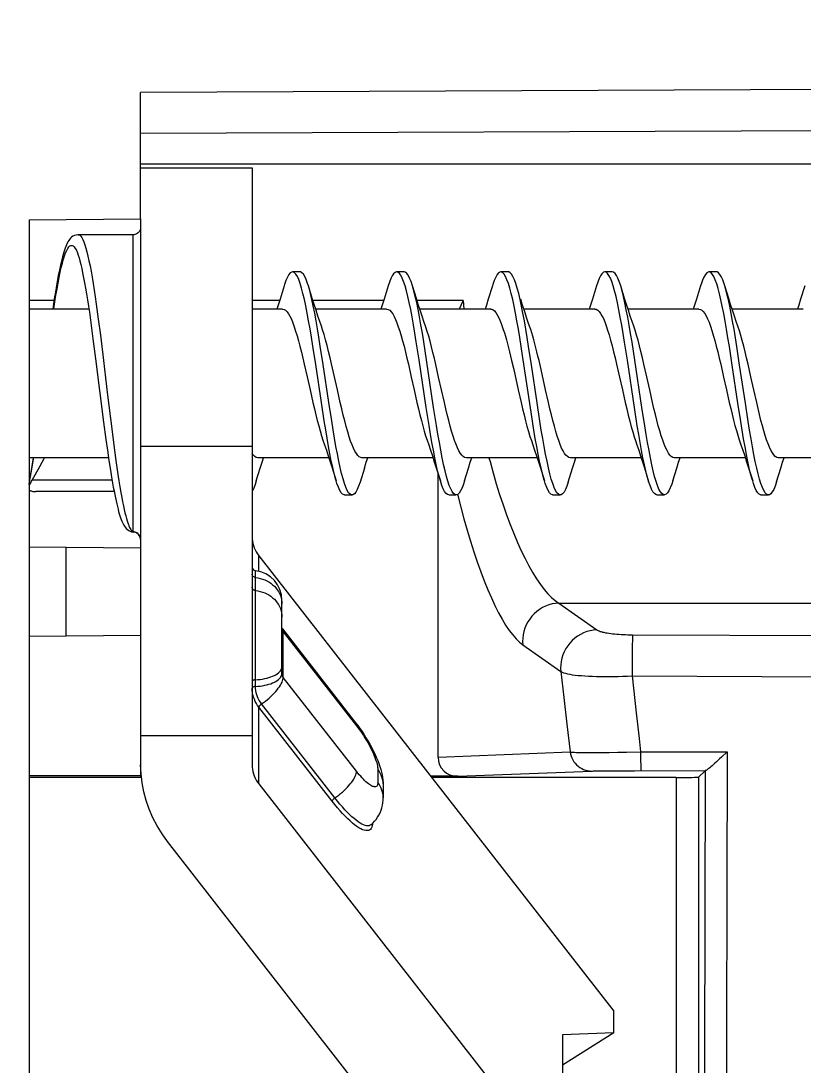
# Model space of a CAD drawing. Header units: millimetres. Extents: x -853320 to 19484, y -510814 to 9708.
# Drawn here: x 2822.02 to 2832.54, y 6444.65 to 6458.69 of the extents above; entities that cross this region are included whole.
import ezdxf
from ezdxf import colors
from ezdxf.entities.mleader import LeaderData, LeaderLine
from ezdxf.math import Vec2, Vec3

# ---------------------------------------------------------------- set-up
doc = ezdxf.new("R2010")
doc.units = ezdxf.units.MM
for name, color, linetype, lineweight in [('F_ARREDI', 7, 'Continuous', 5), ('F_ELETTRICO', 22, 'Continuous', 5), ('F_ELETTRODOMESTICI', 40, 'Continuous', 5)]:
    doc.layers.add(name, color=color, linetype=linetype, lineweight=lineweight)
doc.styles.add('DANZI-DIDASCALIE', font='Yu Gothic UI Light.ttf', dxfattribs={"height": 30})

# ---------------------------------------------------------------- blocks, each defined once
blk = doc.blocks.new('_Dot')
at = {"color": 0, "linetype": 'ByBlock', "lineweight": -2}
blk.add_line((-0.5, 0), (-1, 0), dxfattribs=at)
at = {"color": 0, "linetype": 'ByBlock', "const_width": 0.5}
blk.add_lwpolyline([(-0.25, 0, 1), (0.25, 0, 1)], format="xyb", close=True, dxfattribs=at)
blk = doc.blocks.new('BAGNO-LAVANDERIA_pianta_sol.B')
at = {"layer": 'F_ELETTRODOMESTICI', "color": 5, "ltscale": 5}
ml = blk.add_multileader_mtext('Standard', dxfattribs=at)
ml.set_content('{\\fYu Gothic UI Light|b0|i0|c128|p34;BASAMENTO c/cassetto} ditta MIELE art.WTS 610', color=5, style='DANZI-DIDASCALIE')
ml.set_leader_properties(color=256, linetype='ByLayer', lineweight=-1)
ml.set_arrow_properties(name='DOT')
ml.build(insert=Vec2(0, 0))
ml.multileader.update_dxf_attribs({"arrow_head_size": 5, "scale": 5})
ctx = ml.context
ctx.base_point, ctx.scale, ctx.char_height, ctx.arrow_head_size, ctx.landing_gap_size, ctx.plane_origin, ctx.plane_x_axis, ctx.plane_y_axis = Vec3(865728.962, 518190.635), 5, 25, 5, 10, Vec3(865691.994, 518253.274), Vec3(0, -1), Vec3(1, 0)
notes = []
notes.append((ctx, [(0, (0, 0, 0), (0, 0), (1, 0), 1, [])]))
ctx.mtext.insert, ctx.mtext.text_direction, ctx.mtext.rotation, ctx.mtext.width, ctx.mtext.flow_direction = Vec3(865741.68, 518180.635), Vec3(0, -1), 4.712389, 471.57428, 5
ml = blk.add_multileader_mtext('Standard', dxfattribs=at)
ml.set_content('{\\fYu Gothic UI Light|b0|i0|c128|p34;LAVASCIUGA} ditta MIELE art.WTD165 WPM 8/5kg', color=5, style='DANZI-DIDASCALIE')
ml.set_leader_properties(color=256, linetype='ByLayer', lineweight=-1)
ml.set_arrow_properties(name='DOT')
ml.build(insert=Vec2(0, 0))
ml.multileader.update_dxf_attribs({"arrow_head_size": 5, "scale": 5})
ctx = ml.context
ctx.base_point, ctx.scale, ctx.char_height, ctx.arrow_head_size, ctx.landing_gap_size, ctx.plane_origin, ctx.plane_x_axis, ctx.plane_y_axis = Vec3(865852.825, 518185.277), 5, 25, 5, 10, Vec3(865819.832, 518247.915), Vec3(0, -1), Vec3(1, 0)
notes.append((ctx, [(0, (0, 0, 0), (0, 0), (1, 0), 1, [])]))
ctx.mtext.insert, ctx.mtext.text_direction, ctx.mtext.rotation, ctx.mtext.width, ctx.mtext.flow_direction = Vec3(865869.518, 518175.277), Vec3(0, -1), 4.712389, 377.01669, 5
for ctx, leaders in notes:
    for number, flags, end, landing, length, lines in leaders:
        leader = LeaderData()
        leader.index, (leader.has_last_leader_line, leader.has_dogleg_vector, leader.attachment_direction) = number, flags
        leader.last_leader_point, leader.dogleg_vector, leader.dogleg_length = Vec3(end), Vec3(landing), length
        for number, points, colour, breaks in lines:
            line = LeaderLine()
            line.index, line.vertices, line.color, line.breaks = number, Vec3.list(points), colors.encode_raw_color(colour), breaks
            leader.lines.append(line)
        ctx.leaders.append(leader)

msp = doc.modelspace()

# ---------------------------------------------------------------- linework, layer by layer
at = {"layer": 'F_ELETTRICO'}
for p, q in [((2854.361, 6457.856), (2823.631, 6457.728)), ((2823.631, 6456.028), (2823.631, 6457.728)), ((2854.361, 6457.304), (2823.631, 6457.176)), ((2823.631, 6456.769), (2854.361, 6456.769)), ((2823.631, 6456.715), (2825.131, 6456.715)), ((2825.131, 6456.715), (2825.131, 6448.685)), ((2822.131, 6456.015), (2823.631, 6456.028)), ((2823.631, 6456.028), (2823.631, 6448.685)), ((2822.131, 6456.015), (2822.131, 6440.023)), ((2823.531, 6455.815), (2822.793, 6455.815)), ((2822.793, 6455.815), (2822.793, 6455.815)), ((2823.531, 6451.818), (2823.531, 6455.815)), ((2822.766, 6455.606), (2822.767, 6455.603)), ((2825.773, 6455.315), (2825.673, 6455.315)), ((2825.776, 6455.159), (2825.757, 6455.211)), ((2827.173, 6455.315), (2827.073, 6455.315)), ((2827.167, 6455.185), (2827.148, 6455.232)), ((2828.573, 6455.315), (2828.473, 6455.315)), ((2829.973, 6455.315), (2829.873, 6455.315)), ((2829.967, 6455.184), (2829.948, 6455.231)), ((2831.373, 6455.315), (2831.273, 6455.315)), ((2831.377, 6455.156), (2831.358, 6455.208)), ((2825.939, 6454.957), (2825.886, 6455.127)), ((2827.339, 6454.957), (2827.286, 6455.127)), ((2830.139, 6454.957), (2830.086, 6455.127)), ((2831.539, 6454.957), (2831.486, 6455.127)), ((2822.466, 6454.93), (2822.131, 6454.93)), ((2825.499, 6454.93), (2825.131, 6454.93)), ((2826.899, 6454.93), (2825.947, 6454.93)), ((2827.966, 6454.93), (2827.347, 6454.93)), ((2827.966, 6454.93), (2827.975, 6454.815)), ((2822.934, 6454.815), (2822.131, 6454.815)), ((2822.941, 6454.771), (2822.966, 6454.595)), ((2823.034, 6454.882), (2823.061, 6454.678)), ((2825.539, 6454.815), (2825.131, 6454.815)), ((2826.939, 6454.815), (2825.984, 6454.815)), ((2828.339, 6454.815), (2827.384, 6454.815)), ((2828.772, 6454.759), (2828.753, 6454.855)), ((2828.791, 6454.656), (2828.772, 6454.759)), ((2829.739, 6454.815), (2828.784, 6454.815)), ((2828.821, 6454.703), (2828.802, 6454.762)), ((2831.139, 6454.815), (2830.184, 6454.815)), ((2832.539, 6454.815), (2831.584, 6454.815)), ((2823.061, 6454.678), (2823.089, 6454.462)), ((2828.81, 6454.546), (2828.791, 6454.656)), ((2828.844, 6454.636), (2828.821, 6454.703)), ((2828.862, 6454.584), (2828.844, 6454.636)), ((2822.966, 6454.595), (2822.99, 6454.416)), ((2822.99, 6454.416), (2823.025, 6454.146)), ((2823.089, 6454.462), (2823.131, 6454.123)), ((2827.376, 6454.13), (2827.338, 6454.375)), ((2827.476, 6454.13), (2827.438, 6454.375)), ((2830.177, 6454.126), (2830.139, 6454.371)), ((2830.277, 6454.126), (2830.239, 6454.371)), ((2825.986, 6454.068), (2825.947, 6454.316)), ((2826.086, 6454.068), (2826.047, 6454.316)), ((2828.886, 6454.065), (2828.848, 6454.313)), ((2831.586, 6454.062), (2831.548, 6454.31)), ((2831.686, 6454.062), (2831.648, 6454.31)), ((2823.025, 6454.146), (2823.133, 6453.294)), ((2823.131, 6454.123), (2823.187, 6453.659)), ((2825.831, 6454.073), (2825.87, 6453.902)), ((2826.062, 6453.558), (2825.986, 6454.068)), ((2826.162, 6453.558), (2826.086, 6454.068)), ((2826.238, 6453.902), (2826.198, 6454.076)), ((2827.471, 6453.493), (2827.376, 6454.13)), ((2827.571, 6453.493), (2827.476, 6454.13)), ((2828.62, 6454.123), (2828.648, 6454.001)), ((2828.962, 6453.554), (2828.886, 6454.065)), ((2829.016, 6454.001), (2828.988, 6454.123)), ((2830.031, 6454.073), (2830.07, 6453.901)), ((2830.272, 6453.49), (2830.177, 6454.126)), ((2830.372, 6453.49), (2830.277, 6454.126)), ((2830.438, 6453.902), (2830.399, 6454.075)), ((2831.663, 6453.551), (2831.586, 6454.062)), ((2831.763, 6453.551), (2831.686, 6454.062)), ((2831.838, 6453.902), (2831.799, 6454.075)), ((2828.648, 6454.001), (2828.708, 6453.729)), ((2829.076, 6453.729), (2829.016, 6454.001)), ((2823.187, 6453.659), (2823.242, 6453.203)), ((2827.309, 6453.728), (2827.347, 6453.557)), ((2827.715, 6453.558), (2827.676, 6453.729)), ((2828.708, 6453.729), (2828.747, 6453.558)), ((2829.115, 6453.558), (2829.076, 6453.729)), ((2831.508, 6453.729), (2831.547, 6453.56)), ((2826.1, 6453.31), (2826.062, 6453.558)), ((2826.2, 6453.31), (2826.162, 6453.558)), ((2827.51, 6453.249), (2827.471, 6453.493)), ((2827.61, 6453.249), (2827.571, 6453.493)), ((2829, 6453.307), (2828.962, 6453.554)), ((2831.701, 6453.304), (2831.663, 6453.551)), ((2831.801, 6453.304), (2831.763, 6453.551)), ((2830.31, 6453.245), (2830.272, 6453.49)), ((2830.41, 6453.245), (2830.372, 6453.49)), ((2823.133, 6453.294), (2823.164, 6453.062)), ((2823.242, 6453.203), (2823.27, 6452.986)), ((2823.164, 6453.062), (2823.185, 6452.915)), ((2823.27, 6452.986), (2823.298, 6452.78)), ((2825.131, 6452.967), (2823.631, 6452.967)), ((2823.199, 6452.815), (2822.131, 6452.815)), ((2822.273, 6452.699), (2822.336, 6452.815)), ((2823.185, 6452.915), (2823.205, 6452.777)), ((2826.162, 6452.815), (2825.207, 6452.815)), ((2826.195, 6452.77), (2826.176, 6452.866)), ((2827.562, 6452.815), (2826.607, 6452.815)), ((2828.962, 6452.815), (2828.007, 6452.815)), ((2830.362, 6452.815), (2829.407, 6452.815)), ((2831.762, 6452.815), (2830.807, 6452.815)), ((2831.796, 6452.765), (2831.777, 6452.86)), ((2833.162, 6452.815), (2832.207, 6452.815)), ((2822.173, 6452.515), (2822.273, 6452.699)), ((2823.205, 6452.777), (2823.225, 6452.647)), ((2826.206, 6452.68), (2826.261, 6452.503)), ((2827.606, 6452.68), (2827.661, 6452.503)), ((2829.006, 6452.68), (2829.061, 6452.503)), ((2830.406, 6452.68), (2830.462, 6452.497)), ((2831.806, 6452.68), (2831.861, 6452.503)), ((2822.142, 6452.544), (2822.131, 6452.483)), ((2822.155, 6452.622), (2822.142, 6452.544)), ((2823.246, 6452.515), (2822.173, 6452.515)), ((2827.631, 6448.789), (2827.631, 6452.599)), ((2826.39, 6452.418), (2826.371, 6452.469)), ((2827.8, 6452.395), (2827.781, 6452.442)), ((2829.191, 6452.417), (2829.172, 6452.468)), ((2830.601, 6452.394), (2830.582, 6452.44)), ((2831.991, 6452.415), (2831.972, 6452.467)), ((2823.274, 6452.36), (2822.223, 6452.36)), ((2826.373, 6452.315), (2826.473, 6452.315)), ((2827.773, 6452.315), (2827.873, 6452.315)), ((2827.893, 6452.32), (2827.895, 6452.309)), ((2829.173, 6452.315), (2829.273, 6452.315)), ((2830.573, 6452.315), (2830.673, 6452.315)), ((2831.973, 6452.315), (2832.073, 6452.315)), ((2823.544, 6451.817), (2823.531, 6451.818)), ((2823.536, 6451.815), (2823.536, 6451.815)), ((2822.131, 6451.615), (2823.631, 6451.602)), ((2822.631, 6450.419), (2822.631, 6451.611)), ((2825.221, 6451.496), (2829.992, 6445.373)), ((2825.221, 6451.287), (2825.221, 6451.496)), ((2825.175, 6449.739), (2825.175, 6451.295)), ((2825.529, 6450.876), (2825.531, 6450.847)), ((2825.531, 6449.913), (2825.531, 6450.897)), ((2829.253, 6450.861), (2854.361, 6450.861)), ((2829.253, 6450.861), (2829.764, 6450.501)), ((2822.131, 6450.415), (2823.631, 6450.428)), ((2825.537, 6450.515), (2826.522, 6449.251)), ((2825.537, 6450.515), (2825.539, 6450.511)), ((2825.548, 6450.489), (2825.549, 6450.475)), ((2825.549, 6450.475), (2826.534, 6449.211)), ((2825.549, 6449.861), (2825.549, 6450.475)), ((2830.247, 6450.434), (2854.361, 6450.326)), ((2828.77, 6450.298), (2829.281, 6449.938)), ((2830.242, 6450.303), (2830.241, 6450.239)), ((2830.24, 6450.13), (2830.239, 6450.008)), ((2830.241, 6450.239), (2830.24, 6450.13)), ((2830.239, 6450.008), (2830.239, 6449.882)), ((2826.534, 6448.597), (2825.549, 6449.861)), ((2829.281, 6449.938), (2829.322, 6449.591)), ((2830.239, 6449.882), (2854.361, 6449.774)), ((2830.239, 6449.882), (2830.295, 6449.383)), ((2829.322, 6449.591), (2829.364, 6449.231)), ((2826.206, 6448.195), (2825.221, 6449.459)), ((2825.221, 6448.428), (2825.221, 6449.459)), ((2826.242, 6448.24), (2825.258, 6449.504)), ((2826.522, 6449.251), (2826.551, 6449.212)), ((2829.364, 6449.231), (2829.406, 6448.858)), ((2823.631, 6449.081), (2825.131, 6449.081)), ((2827.631, 6448.789), (2829.406, 6448.858)), ((2830.046, 6448.853), (2830.166, 6448.855)), ((2830.166, 6448.855), (2830.353, 6448.861)), ((2830.353, 6448.861), (2831.516, 6448.861)), ((2830.353, 6448.861), (2830.354, 6448.806)), ((2831.516, 6448.861), (2831.513, 6446.982)), ((2829.823, 6448.85), (2829.931, 6448.851)), ((2829.931, 6448.851), (2830.046, 6448.853)), ((2830.354, 6448.806), (2830.354, 6448.731)), ((2830.354, 6448.731), (2830.355, 6448.688)), ((2823.631, 6448.685), (2823.631, 6448.531)), ((2826.82, 6448.624), (2826.82, 6448.448)), ((2827.897, 6448.531), (2829.696, 6448.601)), ((2829.721, 6448.602), (2829.755, 6448.602)), ((2829.755, 6448.602), (2829.826, 6448.603)), ((2829.826, 6448.603), (2829.986, 6448.605)), ((2829.986, 6448.605), (2830.271, 6448.605)), ((2830.271, 6448.605), (2831.224, 6448.606)), ((2830.355, 6448.688), (2830.356, 6448.653)), ((2831.133, 6448.518), (2831.221, 6448.605)), ((2831.221, 6448.605), (2831.214, 6444.77)), ((2822.131, 6448.539), (2823.631, 6448.539)), ((2823.641, 6448.515), (2822.131, 6448.515)), ((2823.639, 6448.531), (2823.631, 6448.531)), ((2827.897, 6448.531), (2827.532, 6448.531)), ((2830.833, 6448.515), (2827.544, 6448.515)), ((2830.833, 6448.515), (2830.833, 6440.512)), ((2831.133, 6448.518), (2831.133, 6440.812)), ((2825.221, 6448.428), (2829.992, 6442.304)), ((2826.893, 6448.417), (2826.893, 6448.242)), ((2826.726, 6447.877), (2826.752, 6447.9)), ((2828.763, 6441.531), (2823.992, 6447.654)), ((2831.513, 6446.982), (2831.509, 6445.126)), ((2829.992, 6445.079), (2829.992, 6445.373)), ((2829.992, 6445.079), (2829.303, 6444.645)), ((2829.992, 6445.079), (2829.303, 6445.051)), ((2831.509, 6445.126), (2831.505, 6443.298)), ((2829.303, 6445.051), (2829.303, 6444.393))]:
    msp.add_line(p, q, dxfattribs=at)
for points in [[(2823.631, 6455.915), (2823.63, 6455.903), (2823.628, 6455.891), (2823.624, 6455.879), (2823.619, 6455.868), (2823.613, 6455.857), (2823.605, 6455.848), (2823.596, 6455.839), (2823.586, 6455.832), (2823.576, 6455.826), (2823.564, 6455.821), (2823.553, 6455.817), (2823.541, 6455.815), (2823.531, 6455.815)], [(2822.793, 6455.815), (2822.784, 6455.815), (2822.762, 6455.811), (2822.741, 6455.804), (2822.721, 6455.794), (2822.703, 6455.781), (2822.688, 6455.767), (2822.676, 6455.752), (2822.664, 6455.736), (2822.653, 6455.719), (2822.644, 6455.7), (2822.634, 6455.68), (2822.625, 6455.658), (2822.616, 6455.635), (2822.607, 6455.609), (2822.598, 6455.581), (2822.589, 6455.551), (2822.579, 6455.518), (2822.57, 6455.482), (2822.561, 6455.444), (2822.552, 6455.404), (2822.542, 6455.36), (2822.533, 6455.314), (2822.523, 6455.265), (2822.514, 6455.214), (2822.504, 6455.159), (2822.494, 6455.102), (2822.484, 6455.042), (2822.474, 6454.98), (2822.464, 6454.915), (2822.449, 6454.815)], [(2822.793, 6455.815), (2822.798, 6455.815), (2822.811, 6455.809), (2822.825, 6455.797), (2822.839, 6455.778), (2822.853, 6455.752), (2822.867, 6455.72), (2822.881, 6455.681), (2822.895, 6455.636), (2822.908, 6455.585), (2822.922, 6455.528), (2822.936, 6455.465), (2822.95, 6455.397), (2822.964, 6455.323), (2822.978, 6455.244), (2822.992, 6455.16), (2823.006, 6455.071), (2823.02, 6454.978), (2823.034, 6454.882)], [(2822.462, 6454.815), (2822.463, 6454.818), (2822.477, 6454.911), (2822.492, 6455), (2822.506, 6455.084), (2822.52, 6455.164), (2822.535, 6455.239), (2822.549, 6455.309), (2822.564, 6455.373), (2822.578, 6455.432), (2822.593, 6455.484), (2822.607, 6455.531), (2822.622, 6455.571), (2822.636, 6455.604), (2822.651, 6455.631), (2822.665, 6455.652), (2822.68, 6455.665), (2822.694, 6455.672), (2822.709, 6455.672), (2822.723, 6455.665), (2822.738, 6455.652), (2822.752, 6455.631), (2822.766, 6455.606)], [(2822.767, 6455.603), (2822.771, 6455.595), (2822.78, 6455.572)], [(2822.78, 6455.572), (2822.791, 6455.541), (2822.802, 6455.504), (2822.814, 6455.462), (2822.826, 6455.414), (2822.839, 6455.36), (2822.851, 6455.301), (2822.864, 6455.237), (2822.877, 6455.169), (2822.89, 6455.096), (2822.903, 6455.019), (2822.916, 6454.939), (2822.928, 6454.856), (2822.941, 6454.771)], [(2825.673, 6455.315), (2825.662, 6455.313), (2825.643, 6455.301), (2825.624, 6455.278), (2825.604, 6455.244), (2825.585, 6455.2), (2825.566, 6455.146), (2825.561, 6455.127)], [(2825.757, 6455.211), (2825.738, 6455.252), (2825.719, 6455.284), (2825.7, 6455.304), (2825.681, 6455.314), (2825.673, 6455.315)], [(2825.886, 6455.127), (2825.876, 6455.159), (2825.857, 6455.211), (2825.838, 6455.252), (2825.819, 6455.284), (2825.8, 6455.304), (2825.781, 6455.314), (2825.773, 6455.315)], [(2827.073, 6455.315), (2827.052, 6455.308), (2827.033, 6455.291), (2827.014, 6455.263), (2826.995, 6455.224), (2826.976, 6455.175), (2826.961, 6455.127)], [(2827.148, 6455.232), (2827.129, 6455.269), (2827.11, 6455.295), (2827.09, 6455.311), (2827.073, 6455.315)], [(2827.262, 6454.809), (2827.243, 6454.901), (2827.224, 6454.986), (2827.205, 6455.061), (2827.186, 6455.128), (2827.167, 6455.185)], [(2827.286, 6455.127), (2827.267, 6455.185), (2827.248, 6455.232), (2827.229, 6455.269), (2827.21, 6455.295), (2827.19, 6455.311), (2827.173, 6455.315)], [(2828.473, 6455.315), (2828.462, 6455.313), (2828.443, 6455.301), (2828.424, 6455.278), (2828.405, 6455.245), (2828.386, 6455.201), (2828.367, 6455.147), (2828.361, 6455.127)], [(2828.557, 6455.209), (2828.538, 6455.252), (2828.519, 6455.283), (2828.5, 6455.304), (2828.481, 6455.314), (2828.473, 6455.315)], [(2828.615, 6455.024), (2828.595, 6455.095), (2828.576, 6455.157), (2828.557, 6455.209)], [(2828.686, 6455.127), (2828.676, 6455.157), (2828.657, 6455.209), (2828.638, 6455.252), (2828.619, 6455.283), (2828.6, 6455.304), (2828.581, 6455.314), (2828.573, 6455.315)], [(2829.873, 6455.315), (2829.853, 6455.309), (2829.834, 6455.291), (2829.815, 6455.263), (2829.796, 6455.225), (2829.777, 6455.176), (2829.761, 6455.127)], [(2829.948, 6455.231), (2829.929, 6455.268), (2829.91, 6455.295), (2829.891, 6455.31), (2829.873, 6455.315)], [(2830.062, 6454.806), (2830.043, 6454.899), (2830.024, 6454.983), (2830.005, 6455.06), (2829.986, 6455.126), (2829.967, 6455.184)], [(2830.086, 6455.127), (2830.067, 6455.184), (2830.048, 6455.231), (2830.029, 6455.268), (2830.01, 6455.295), (2829.991, 6455.31), (2829.973, 6455.315)], [(2831.273, 6455.315), (2831.263, 6455.313), (2831.244, 6455.302), (2831.225, 6455.279), (2831.205, 6455.246), (2831.186, 6455.202), (2831.167, 6455.149), (2831.161, 6455.127)], [(2831.358, 6455.208), (2831.339, 6455.251), (2831.32, 6455.282), (2831.301, 6455.304), (2831.282, 6455.314), (2831.273, 6455.315)], [(2831.486, 6455.127), (2831.477, 6455.156), (2831.458, 6455.208), (2831.439, 6455.251), (2831.42, 6455.282), (2831.401, 6455.304), (2831.382, 6455.314), (2831.373, 6455.315)], [(2825.561, 6455.127), (2825.506, 6454.95), (2825.48, 6454.869), (2825.462, 6454.815)], [(2825.871, 6454.761), (2825.852, 6454.857), (2825.833, 6454.945), (2825.814, 6455.026), (2825.795, 6455.097), (2825.776, 6455.159)], [(2825.952, 6454.857), (2825.933, 6454.945), (2825.914, 6455.026), (2825.895, 6455.097), (2825.886, 6455.127)], [(2826.961, 6455.127), (2826.906, 6454.95), (2826.88, 6454.869), (2826.862, 6454.815)], [(2827.362, 6454.809), (2827.343, 6454.901), (2827.324, 6454.986), (2827.305, 6455.061), (2827.286, 6455.127)], [(2828.361, 6455.127), (2828.306, 6454.95), (2828.28, 6454.869), (2828.262, 6454.815)], [(2828.715, 6455.024), (2828.695, 6455.095), (2828.686, 6455.127)], [(2829.761, 6455.127), (2829.706, 6454.95), (2829.68, 6454.869), (2829.662, 6454.815)], [(2830.162, 6454.806), (2830.143, 6454.899), (2830.124, 6454.983), (2830.105, 6455.06), (2830.086, 6455.127)], [(2831.161, 6455.127), (2831.106, 6454.95), (2831.08, 6454.869), (2831.062, 6454.815)], [(2831.472, 6454.756), (2831.453, 6454.852), (2831.434, 6454.941), (2831.415, 6455.022), (2831.396, 6455.093), (2831.377, 6455.156)], [(2831.553, 6454.852), (2831.534, 6454.941), (2831.515, 6455.022), (2831.496, 6455.093), (2831.486, 6455.127)], [(2832.561, 6455.127), (2832.506, 6454.95), (2832.48, 6454.869), (2832.462, 6454.815)], [(2826.062, 6454.584), (2826.04, 6454.647), (2826.015, 6454.721), (2825.99, 6454.798), (2825.964, 6454.876), (2825.939, 6454.957)], [(2827.466, 6454.572), (2827.44, 6454.647), (2827.415, 6454.721), (2827.39, 6454.798), (2827.364, 6454.876), (2827.339, 6454.957)], [(2827.966, 6454.93), (2827.936, 6454.861), (2827.916, 6454.815)], [(2828.767, 6454.19), (2828.748, 6454.313), (2828.729, 6454.432), (2828.71, 6454.546), (2828.691, 6454.656), (2828.672, 6454.759), (2828.653, 6454.855), (2828.634, 6454.943), (2828.615, 6455.024)], [(2828.753, 6454.855), (2828.734, 6454.943), (2828.715, 6455.024)], [(2828.802, 6454.762), (2828.762, 6454.883), (2828.742, 6454.946)], [(2830.262, 6454.584), (2830.24, 6454.647), (2830.215, 6454.721), (2830.19, 6454.798), (2830.164, 6454.876), (2830.139, 6454.957)], [(2831.662, 6454.584), (2831.64, 6454.647), (2831.615, 6454.721), (2831.59, 6454.798), (2831.564, 6454.876), (2831.539, 6454.957)], [(2825.539, 6454.815), (2825.56, 6454.811), (2825.58, 6454.799), (2825.599, 6454.779), (2825.619, 6454.752), (2825.638, 6454.718), (2825.658, 6454.677), (2825.677, 6454.63), (2825.696, 6454.577), (2825.715, 6454.519), (2825.734, 6454.455), (2825.754, 6454.387), (2825.773, 6454.314), (2825.792, 6454.237), (2825.812, 6454.156), (2825.831, 6454.073)], [(2825.947, 6454.316), (2825.928, 6454.435), (2825.909, 6454.549), (2825.89, 6454.658), (2825.871, 6454.761)], [(2826.047, 6454.316), (2826.028, 6454.435), (2826.009, 6454.549), (2825.99, 6454.658), (2825.971, 6454.761), (2825.952, 6454.857)], [(2826.939, 6454.815), (2826.961, 6454.81), (2826.981, 6454.798), (2827.001, 6454.777), (2827.02, 6454.75), (2827.039, 6454.716), (2827.059, 6454.675), (2827.078, 6454.629), (2827.096, 6454.576), (2827.115, 6454.519), (2827.134, 6454.455), (2827.154, 6454.387), (2827.173, 6454.314), (2827.192, 6454.237), (2827.212, 6454.156), (2827.231, 6454.072)], [(2827.338, 6454.375), (2827.319, 6454.491), (2827.3, 6454.603), (2827.281, 6454.709), (2827.262, 6454.809)], [(2827.438, 6454.375), (2827.419, 6454.491), (2827.4, 6454.603), (2827.381, 6454.709), (2827.362, 6454.809)], [(2828.339, 6454.815), (2828.352, 6454.813), (2828.371, 6454.805), (2828.389, 6454.79), (2828.408, 6454.768), (2828.427, 6454.739), (2828.445, 6454.705), (2828.463, 6454.665), (2828.481, 6454.621)], [(2829.739, 6454.815), (2829.757, 6454.812), (2829.777, 6454.801), (2829.796, 6454.782), (2829.815, 6454.757), (2829.834, 6454.726), (2829.853, 6454.687), (2829.872, 6454.642), (2829.892, 6454.59), (2829.911, 6454.532), (2829.931, 6454.467), (2829.951, 6454.396), (2829.971, 6454.321), (2829.991, 6454.241), (2830.011, 6454.158), (2830.031, 6454.073)], [(2830.139, 6454.371), (2830.12, 6454.488), (2830.101, 6454.6), (2830.081, 6454.707), (2830.062, 6454.806)], [(2830.239, 6454.371), (2830.22, 6454.488), (2830.201, 6454.6), (2830.181, 6454.707), (2830.162, 6454.806)], [(2831.139, 6454.815), (2831.158, 6454.811), (2831.177, 6454.8), (2831.197, 6454.782), (2831.216, 6454.757), (2831.235, 6454.724), (2831.254, 6454.685), (2831.274, 6454.639), (2831.293, 6454.586), (2831.313, 6454.528), (2831.332, 6454.462), (2831.352, 6454.392), (2831.372, 6454.316), (2831.392, 6454.238), (2831.412, 6454.156), (2831.431, 6454.072)], [(2831.548, 6454.31), (2831.529, 6454.429), (2831.51, 6454.544), (2831.491, 6454.653), (2831.472, 6454.756)], [(2831.648, 6454.31), (2831.629, 6454.429), (2831.61, 6454.544), (2831.591, 6454.653), (2831.572, 6454.756), (2831.553, 6454.852)], [(2828.481, 6454.621), (2828.494, 6454.582), (2828.508, 6454.541), (2828.522, 6454.496), (2828.536, 6454.449), (2828.55, 6454.399), (2828.564, 6454.348), (2828.578, 6454.294), (2828.592, 6454.239), (2828.606, 6454.182), (2828.62, 6454.123)], [(2826.198, 6454.076), (2826.178, 6454.161), (2826.158, 6454.245), (2826.138, 6454.325), (2826.118, 6454.401), (2826.098, 6454.471), (2826.078, 6454.536), (2826.062, 6454.584)], [(2827.6, 6454.07), (2827.581, 6454.152), (2827.562, 6454.231), (2827.542, 6454.308), (2827.523, 6454.381), (2827.504, 6454.449), (2827.485, 6454.513), (2827.466, 6454.572)], [(2828.848, 6454.313), (2828.829, 6454.432), (2828.81, 6454.546)], [(2828.988, 6454.123), (2828.974, 6454.182), (2828.96, 6454.239), (2828.946, 6454.294), (2828.932, 6454.348), (2828.918, 6454.399), (2828.904, 6454.449), (2828.89, 6454.496), (2828.876, 6454.541), (2828.862, 6454.584)], [(2830.399, 6454.075), (2830.379, 6454.16), (2830.359, 6454.243), (2830.339, 6454.322), (2830.319, 6454.397), (2830.299, 6454.466), (2830.28, 6454.53), (2830.262, 6454.584)], [(2831.799, 6454.075), (2831.779, 6454.159), (2831.759, 6454.24), (2831.74, 6454.318), (2831.72, 6454.391), (2831.701, 6454.459), (2831.682, 6454.523), (2831.662, 6454.584)], [(2827.231, 6454.072), (2827.27, 6453.901), (2827.309, 6453.728)], [(2827.676, 6453.729), (2827.638, 6453.901), (2827.6, 6454.07)], [(2828.881, 6453.429), (2828.824, 6453.81), (2828.767, 6454.19)], [(2831.431, 6454.072), (2831.47, 6453.901), (2831.508, 6453.729)], [(2825.87, 6453.902), (2825.909, 6453.728), (2825.947, 6453.557)], [(2826.315, 6453.557), (2826.276, 6453.729), (2826.238, 6453.902)], [(2830.07, 6453.901), (2830.109, 6453.729), (2830.148, 6453.557)], [(2830.515, 6453.558), (2830.477, 6453.729), (2830.438, 6453.902)], [(2831.915, 6453.559), (2831.877, 6453.729), (2831.838, 6453.902)], [(2825.947, 6453.557), (2825.967, 6453.474), (2825.986, 6453.393), (2826.006, 6453.315), (2826.025, 6453.243), (2826.044, 6453.175), (2826.063, 6453.111), (2826.082, 6453.053)], [(2826.607, 6452.815), (2826.59, 6452.818), (2826.57, 6452.829), (2826.551, 6452.847), (2826.532, 6452.872), (2826.513, 6452.903), (2826.494, 6452.942), (2826.474, 6452.988), (2826.455, 6453.04), (2826.435, 6453.098), (2826.415, 6453.163), (2826.395, 6453.234), (2826.375, 6453.31), (2826.355, 6453.389), (2826.335, 6453.472), (2826.315, 6453.557)], [(2827.347, 6453.557), (2827.367, 6453.474), (2827.386, 6453.393), (2827.406, 6453.316), (2827.425, 6453.243), (2827.444, 6453.174), (2827.463, 6453.111), (2827.483, 6453.052)], [(2828.007, 6452.815), (2827.988, 6452.819), (2827.969, 6452.83), (2827.949, 6452.848), (2827.93, 6452.874), (2827.911, 6452.907), (2827.891, 6452.947), (2827.872, 6452.994), (2827.853, 6453.047), (2827.833, 6453.106), (2827.813, 6453.171), (2827.793, 6453.242), (2827.774, 6453.317), (2827.754, 6453.395), (2827.734, 6453.475), (2827.715, 6453.558)], [(2828.747, 6453.558), (2828.767, 6453.474), (2828.787, 6453.392), (2828.806, 6453.313), (2828.826, 6453.238), (2828.846, 6453.167), (2828.866, 6453.102), (2828.885, 6453.046)], [(2829.407, 6452.815), (2829.388, 6452.819), (2829.369, 6452.83), (2829.35, 6452.848), (2829.331, 6452.874), (2829.311, 6452.906), (2829.292, 6452.946), (2829.273, 6452.992), (2829.253, 6453.045), (2829.233, 6453.104), (2829.214, 6453.169), (2829.194, 6453.24), (2829.174, 6453.315), (2829.154, 6453.394), (2829.135, 6453.475), (2829.115, 6453.558)], [(2830.148, 6453.557), (2830.167, 6453.472), (2830.188, 6453.388), (2830.208, 6453.309), (2830.228, 6453.233), (2830.248, 6453.162), (2830.268, 6453.098), (2830.285, 6453.046)], [(2830.807, 6452.815), (2830.787, 6452.819), (2830.767, 6452.831), (2830.748, 6452.85), (2830.728, 6452.877), (2830.709, 6452.911), (2830.689, 6452.951), (2830.67, 6452.999), (2830.651, 6453.052), (2830.631, 6453.111), (2830.612, 6453.176), (2830.592, 6453.245), (2830.573, 6453.319), (2830.554, 6453.396), (2830.534, 6453.476), (2830.515, 6453.558)], [(2831.547, 6453.56), (2831.566, 6453.478), (2831.585, 6453.399), (2831.604, 6453.322), (2831.623, 6453.249), (2831.642, 6453.181), (2831.662, 6453.117), (2831.681, 6453.058), (2831.704, 6452.99)], [(2832.207, 6452.815), (2832.205, 6452.815), (2832.185, 6452.82), (2832.165, 6452.833), (2832.145, 6452.853), (2832.126, 6452.881), (2832.107, 6452.915), (2832.087, 6452.956), (2832.068, 6453.003), (2832.049, 6453.056), (2832.03, 6453.115), (2832.011, 6453.178), (2831.992, 6453.246), (2831.973, 6453.318), (2831.954, 6453.395), (2831.934, 6453.476), (2831.915, 6453.559)], [(2829.061, 6452.503), (2829.053, 6452.529), (2829.034, 6452.6), (2829.015, 6452.68), (2828.996, 6452.767), (2828.977, 6452.863), (2828.957, 6452.965), (2828.938, 6453.074), (2828.919, 6453.188), (2828.9, 6453.307), (2828.881, 6453.429)], [(2826.176, 6452.866), (2826.157, 6452.968), (2826.138, 6453.077), (2826.119, 6453.191), (2826.1, 6453.31)], [(2826.276, 6452.866), (2826.257, 6452.968), (2826.238, 6453.077), (2826.219, 6453.191), (2826.2, 6453.31)], [(2827.586, 6452.816), (2827.567, 6452.915), (2827.548, 6453.02), (2827.529, 6453.132), (2827.51, 6453.249)], [(2827.686, 6452.816), (2827.667, 6452.915), (2827.648, 6453.02), (2827.629, 6453.132), (2827.61, 6453.249)], [(2829.077, 6452.863), (2829.057, 6452.965), (2829.038, 6453.074), (2829.019, 6453.188), (2829, 6453.307)], [(2830.386, 6452.813), (2830.367, 6452.912), (2830.348, 6453.018), (2830.329, 6453.129), (2830.31, 6453.245)], [(2830.486, 6452.813), (2830.467, 6452.912), (2830.448, 6453.018), (2830.429, 6453.129), (2830.41, 6453.245)], [(2831.777, 6452.86), (2831.758, 6452.963), (2831.739, 6453.071), (2831.72, 6453.185), (2831.701, 6453.304)], [(2831.877, 6452.86), (2831.858, 6452.963), (2831.839, 6453.071), (2831.82, 6453.185), (2831.801, 6453.304)], [(2826.082, 6453.053), (2826.104, 6452.99), (2826.129, 6452.916), (2826.154, 6452.839), (2826.18, 6452.761), (2826.206, 6452.68)], [(2827.483, 6453.052), (2827.504, 6452.99), (2827.529, 6452.916), (2827.554, 6452.839), (2827.58, 6452.761), (2827.606, 6452.68)], [(2828.885, 6453.046), (2828.904, 6452.99), (2828.929, 6452.916), (2828.954, 6452.839), (2828.98, 6452.761), (2829.006, 6452.68)], [(2830.285, 6453.046), (2830.304, 6452.99), (2830.329, 6452.916), (2830.354, 6452.839), (2830.38, 6452.761), (2830.406, 6452.68)], [(2831.704, 6452.99), (2831.729, 6452.916), (2831.754, 6452.839), (2831.78, 6452.761), (2831.806, 6452.68)], [(2822.184, 6452.815), (2822.18, 6452.787), (2822.167, 6452.703), (2822.155, 6452.622)], [(2822.162, 6452.635), (2822.175, 6452.714), (2822.188, 6452.8), (2822.191, 6452.815)], [(2825.207, 6452.815), (2825.186, 6452.82), (2825.166, 6452.832), (2825.146, 6452.853), (2825.131, 6452.874)], [(2825.186, 6452.503), (2825.239, 6452.673), (2825.264, 6452.754), (2825.284, 6452.815)], [(2826.371, 6452.469), (2826.352, 6452.531), (2826.333, 6452.602), (2826.314, 6452.682), (2826.295, 6452.77), (2826.276, 6452.866)], [(2826.639, 6452.673), (2826.664, 6452.754), (2826.684, 6452.815)], [(2827.661, 6452.503), (2827.643, 6452.564), (2827.624, 6452.64), (2827.605, 6452.724), (2827.586, 6452.816)], [(2827.781, 6452.442), (2827.762, 6452.498), (2827.743, 6452.564), (2827.724, 6452.64), (2827.705, 6452.724), (2827.686, 6452.816)], [(2827.986, 6452.503), (2828.039, 6452.673), (2828.064, 6452.754), (2828.084, 6452.815)], [(2828.315, 6452.815), (2828.329, 6452.763), (2828.37, 6452.613), (2828.413, 6452.466), (2828.458, 6452.322), (2828.504, 6452.183), (2828.551, 6452.049), (2828.6, 6451.919), (2828.649, 6451.795), (2828.699, 6451.676), (2828.749, 6451.564), (2828.8, 6451.459), (2828.852, 6451.36), (2828.903, 6451.269), (2828.955, 6451.186), (2829.006, 6451.111), (2829.057, 6451.044), (2829.107, 6450.985), (2829.156, 6450.935), (2829.205, 6450.893), (2829.253, 6450.861)], [(2829.172, 6452.468), (2829.153, 6452.529), (2829.134, 6452.6), (2829.115, 6452.68), (2829.096, 6452.767), (2829.077, 6452.863)], [(2829.381, 6452.488), (2829.439, 6452.673), (2829.464, 6452.754), (2829.484, 6452.815)], [(2830.461, 6452.503), (2830.443, 6452.563), (2830.424, 6452.638), (2830.405, 6452.721), (2830.386, 6452.813)], [(2830.582, 6452.44), (2830.562, 6452.497), (2830.543, 6452.563), (2830.524, 6452.638), (2830.505, 6452.721), (2830.486, 6452.813)], [(2830.786, 6452.503), (2830.839, 6452.673), (2830.864, 6452.754), (2830.884, 6452.815)], [(2831.972, 6452.467), (2831.953, 6452.528), (2831.934, 6452.598), (2831.915, 6452.677), (2831.896, 6452.765), (2831.877, 6452.86)], [(2832.182, 6452.489), (2832.239, 6452.673), (2832.264, 6452.754), (2832.284, 6452.815)], [(2823.298, 6452.78), (2823.312, 6452.683), (2823.325, 6452.59), (2823.339, 6452.503), (2823.352, 6452.423), (2823.364, 6452.349), (2823.377, 6452.281), (2823.388, 6452.221), (2823.399, 6452.166), (2823.41, 6452.117), (2823.42, 6452.073), (2823.43, 6452.034), (2823.44, 6451.999), (2823.449, 6451.968), (2823.458, 6451.941), (2823.466, 6451.918), (2823.474, 6451.897), (2823.482, 6451.879), (2823.49, 6451.864), (2823.497, 6451.852)], [(2826.261, 6452.503), (2826.252, 6452.531), (2826.233, 6452.602), (2826.214, 6452.682), (2826.195, 6452.77)], [(2826.639, 6452.673), (2826.581, 6452.486), (2826.562, 6452.432), (2826.543, 6452.387), (2826.524, 6452.353), (2826.505, 6452.33), (2826.486, 6452.317), (2826.473, 6452.315)], [(2831.861, 6452.503), (2831.853, 6452.528), (2831.834, 6452.598), (2831.815, 6452.677), (2831.796, 6452.765)], [(2822.131, 6452.457), (2822.138, 6452.497), (2822.15, 6452.563), (2822.162, 6452.635)], [(2822.131, 6452.443), (2822.134, 6452.448), (2822.142, 6452.461), (2822.15, 6452.474), (2822.157, 6452.487), (2822.165, 6452.501), (2822.173, 6452.515)], [(2823.225, 6452.647), (2823.234, 6452.586), (2823.244, 6452.528), (2823.254, 6452.472), (2823.263, 6452.419), (2823.273, 6452.368), (2823.282, 6452.321), (2823.291, 6452.276), (2823.3, 6452.234), (2823.309, 6452.194), (2823.318, 6452.157), (2823.327, 6452.123), (2823.335, 6452.091), (2823.344, 6452.061), (2823.352, 6452.034), (2823.361, 6452.009), (2823.369, 6451.986), (2823.378, 6451.964), (2823.387, 6451.944), (2823.396, 6451.926), (2823.405, 6451.909), (2823.415, 6451.893), (2823.426, 6451.877), (2823.438, 6451.863), (2823.453, 6451.85), (2823.47, 6451.837), (2823.489, 6451.826)], [(2822.131, 6452.383), (2822.136, 6452.379), (2822.143, 6452.375), (2822.151, 6452.371), (2822.159, 6452.368), (2822.169, 6452.365), (2822.18, 6452.363), (2822.19, 6452.362), (2822.201, 6452.361), (2822.212, 6452.36), (2822.223, 6452.36)], [(2825.186, 6452.503), (2825.171, 6452.457), (2825.152, 6452.408), (2825.133, 6452.368), (2825.131, 6452.365)], [(2826.373, 6452.315), (2826.367, 6452.316), (2826.347, 6452.325), (2826.328, 6452.345), (2826.309, 6452.376), (2826.29, 6452.418), (2826.271, 6452.469), (2826.261, 6452.503)], [(2826.473, 6452.315), (2826.467, 6452.316), (2826.447, 6452.325), (2826.428, 6452.345), (2826.409, 6452.376), (2826.39, 6452.418)], [(2827.773, 6452.315), (2827.757, 6452.319), (2827.738, 6452.334), (2827.719, 6452.359), (2827.7, 6452.395), (2827.681, 6452.442), (2827.661, 6452.503)], [(2827.873, 6452.315), (2827.857, 6452.319), (2827.838, 6452.334), (2827.819, 6452.359), (2827.8, 6452.395)], [(2827.986, 6452.503), (2827.972, 6452.458), (2827.953, 6452.409), (2827.933, 6452.369), (2827.914, 6452.34), (2827.895, 6452.322), (2827.876, 6452.315), (2827.873, 6452.315)], [(2829.173, 6452.315), (2829.167, 6452.316), (2829.148, 6452.325), (2829.129, 6452.345), (2829.11, 6452.375), (2829.091, 6452.417), (2829.072, 6452.468), (2829.061, 6452.503)], [(2829.273, 6452.315), (2829.267, 6452.316), (2829.248, 6452.325), (2829.229, 6452.345), (2829.21, 6452.375), (2829.191, 6452.417)], [(2829.381, 6452.488), (2829.362, 6452.433), (2829.343, 6452.388), (2829.324, 6452.354), (2829.305, 6452.33), (2829.286, 6452.317), (2829.273, 6452.315)], [(2830.573, 6452.315), (2830.558, 6452.319), (2830.539, 6452.333), (2830.52, 6452.358), (2830.501, 6452.394), (2830.482, 6452.44), (2830.462, 6452.497)], [(2830.673, 6452.315), (2830.658, 6452.319), (2830.639, 6452.333), (2830.62, 6452.358), (2830.601, 6452.394)], [(2830.786, 6452.503), (2830.772, 6452.46), (2830.753, 6452.41), (2830.734, 6452.37), (2830.715, 6452.341), (2830.696, 6452.323), (2830.677, 6452.315), (2830.673, 6452.315)], [(2831.973, 6452.315), (2831.968, 6452.315), (2831.948, 6452.324), (2831.929, 6452.344), (2831.91, 6452.374), (2831.891, 6452.415), (2831.872, 6452.467), (2831.861, 6452.503)], [(2832.073, 6452.315), (2832.068, 6452.315), (2832.048, 6452.324), (2832.029, 6452.344), (2832.01, 6452.374), (2831.991, 6452.415)], [(2832.182, 6452.489), (2832.163, 6452.434), (2832.144, 6452.389), (2832.125, 6452.355), (2832.106, 6452.331), (2832.087, 6452.318), (2832.073, 6452.315)], [(2827.895, 6452.309), (2827.936, 6452.149), (2827.978, 6451.992), (2828.021, 6451.84), (2828.066, 6451.692), (2828.111, 6451.55), (2828.157, 6451.413), (2828.204, 6451.282), (2828.251, 6451.158), (2828.299, 6451.04), (2828.347, 6450.929), (2828.395, 6450.826), (2828.443, 6450.73), (2828.491, 6450.643), (2828.539, 6450.564), (2828.587, 6450.493), (2828.634, 6450.431), (2828.68, 6450.378), (2828.725, 6450.333), (2828.77, 6450.298)], [(2823.489, 6451.826), (2823.51, 6451.819), (2823.533, 6451.815)], [(2823.497, 6451.852), (2823.504, 6451.841), (2823.511, 6451.833), (2823.518, 6451.826), (2823.524, 6451.821), (2823.531, 6451.818)], [(2823.536, 6451.815), (2823.535, 6451.815), (2823.531, 6451.818)], [(2823.631, 6451.718), (2823.63, 6451.731), (2823.627, 6451.744), (2823.623, 6451.756), (2823.617, 6451.768), (2823.61, 6451.778), (2823.602, 6451.788), (2823.592, 6451.797), (2823.581, 6451.804), (2823.569, 6451.81), (2823.557, 6451.814), (2823.544, 6451.817)], [(2825.131, 6451.754), (2825.132, 6451.723), (2825.135, 6451.693), (2825.141, 6451.663), (2825.149, 6451.634), (2825.159, 6451.604), (2825.172, 6451.576), (2825.186, 6451.549), (2825.203, 6451.522), (2825.221, 6451.496)], [(2825.175, 6451.204), (2825.167, 6451.205), (2825.16, 6451.208), (2825.153, 6451.212), (2825.146, 6451.216), (2825.141, 6451.222), (2825.137, 6451.228), (2825.133, 6451.234), (2825.131, 6451.241), (2825.131, 6451.249)], [(2825.175, 6451.204), (2825.207, 6451.2), (2825.239, 6451.193), (2825.27, 6451.184), (2825.3, 6451.173), (2825.328, 6451.159), (2825.356, 6451.144), (2825.382, 6451.127), (2825.406, 6451.107), (2825.429, 6451.086), (2825.45, 6451.064), (2825.468, 6451.04), (2825.484, 6451.015), (2825.498, 6450.989), (2825.51, 6450.961), (2825.519, 6450.933), (2825.526, 6450.905), (2825.529, 6450.876)], [(2825.175, 6451.029), (2825.167, 6451.03), (2825.16, 6451.033), (2825.153, 6451.036), (2825.146, 6451.041), (2825.141, 6451.046), (2825.137, 6451.052), (2825.133, 6451.059), (2825.131, 6451.066), (2825.131, 6451.073)], [(2825.175, 6451.029), (2825.207, 6451.024), (2825.239, 6451.018), (2825.27, 6451.009), (2825.3, 6450.997), (2825.328, 6450.984), (2825.356, 6450.969), (2825.382, 6450.951), (2825.406, 6450.932), (2825.429, 6450.911), (2825.45, 6450.889), (2825.468, 6450.865), (2825.484, 6450.839), (2825.498, 6450.813), (2825.51, 6450.786), (2825.519, 6450.758), (2825.526, 6450.729), (2825.529, 6450.701), (2825.531, 6450.671)], [(2829.253, 6450.861), (2829.208, 6450.856), (2829.163, 6450.848), (2829.119, 6450.836), (2829.076, 6450.819), (2829.035, 6450.799), (2828.996, 6450.775), (2828.959, 6450.747), (2828.924, 6450.717), (2828.892, 6450.683), (2828.864, 6450.646), (2828.838, 6450.607), (2828.817, 6450.566), (2828.799, 6450.524), (2828.785, 6450.48), (2828.775, 6450.435), (2828.769, 6450.389), (2828.767, 6450.343), (2828.77, 6450.298)], [(2825.537, 6450.515), (2825.535, 6450.517), (2825.533, 6450.52), (2825.532, 6450.522), (2825.532, 6450.523), (2825.531, 6450.524), (2825.531, 6450.525), (2825.531, 6450.526), (2825.531, 6450.526), (2825.531, 6450.527)], [(2825.531, 6450.527), (2825.531, 6450.521), (2825.532, 6450.515), (2825.533, 6450.508), (2825.534, 6450.502), (2825.537, 6450.497)], [(2825.537, 6450.497), (2825.539, 6450.491), (2825.542, 6450.485), (2825.545, 6450.48), (2825.549, 6450.475)], [(2825.539, 6450.511), (2825.545, 6450.501), (2825.548, 6450.489)], [(2829.764, 6450.501), (2829.719, 6450.497), (2829.674, 6450.488), (2829.63, 6450.476), (2829.587, 6450.46), (2829.546, 6450.439), (2829.507, 6450.415), (2829.47, 6450.388), (2829.435, 6450.357), (2829.404, 6450.323), (2829.375, 6450.286), (2829.35, 6450.247), (2829.328, 6450.206), (2829.31, 6450.164), (2829.296, 6450.12), (2829.286, 6450.075), (2829.28, 6450.029), (2829.278, 6449.983), (2829.281, 6449.938)], [(2829.764, 6450.501), (2829.772, 6450.495), (2829.783, 6450.49), (2829.795, 6450.485), (2829.809, 6450.48), (2829.825, 6450.476), (2829.842, 6450.471), (2829.861, 6450.467), (2829.882, 6450.462), (2829.904, 6450.459), (2829.928, 6450.455), (2829.952, 6450.451), (2829.978, 6450.448), (2830.005, 6450.445), (2830.034, 6450.443), (2830.063, 6450.441), (2830.092, 6450.439), (2830.123, 6450.437), (2830.153, 6450.436), (2830.184, 6450.435), (2830.216, 6450.434), (2830.247, 6450.434)], [(2830.247, 6450.434), (2830.247, 6450.425), (2830.246, 6450.412), (2830.245, 6450.397), (2830.244, 6450.378), (2830.244, 6450.355), (2830.242, 6450.303)], [(2825.51, 6449.947), (2825.519, 6449.961), (2825.526, 6449.974), (2825.529, 6449.989), (2825.531, 6450.003)], [(2825.175, 6449.829), (2825.207, 6449.831), (2825.239, 6449.834), (2825.27, 6449.838), (2825.3, 6449.844), (2825.328, 6449.85), (2825.356, 6449.858), (2825.382, 6449.866), (2825.406, 6449.876), (2825.429, 6449.886), (2825.45, 6449.897), (2825.468, 6449.909), (2825.484, 6449.921), (2825.498, 6449.934), (2825.51, 6449.947)], [(2825.175, 6449.739), (2825.207, 6449.741), (2825.239, 6449.744), (2825.27, 6449.748), (2825.3, 6449.754), (2825.328, 6449.76), (2825.356, 6449.768), (2825.382, 6449.776), (2825.406, 6449.786), (2825.429, 6449.796), (2825.45, 6449.807), (2825.468, 6449.819), (2825.484, 6449.831), (2825.498, 6449.844), (2825.51, 6449.857), (2825.519, 6449.871), (2825.526, 6449.885), (2825.529, 6449.899), (2825.531, 6449.913)], [(2825.258, 6449.504), (2825.284, 6449.522), (2825.31, 6449.542), (2825.335, 6449.562), (2825.359, 6449.583), (2825.383, 6449.605), (2825.406, 6449.626), (2825.427, 6449.648), (2825.447, 6449.67), (2825.465, 6449.692), (2825.482, 6449.714), (2825.498, 6449.735), (2825.511, 6449.755), (2825.522, 6449.775), (2825.532, 6449.795), (2825.539, 6449.813), (2825.545, 6449.83), (2825.548, 6449.846), (2825.549, 6449.861)], [(2825.549, 6449.861), (2825.545, 6449.866), (2825.542, 6449.872), (2825.539, 6449.877), (2825.537, 6449.883), (2825.534, 6449.889), (2825.533, 6449.895), (2825.532, 6449.901), (2825.531, 6449.907), (2825.531, 6449.913)], [(2829.281, 6449.938), (2829.297, 6449.93), (2829.318, 6449.923), (2829.342, 6449.916), (2829.37, 6449.909), (2829.401, 6449.903), (2829.435, 6449.897), (2829.473, 6449.892), (2829.514, 6449.888), (2829.558, 6449.884), (2829.604, 6449.88), (2829.653, 6449.877), (2829.705, 6449.875), (2829.759, 6449.874), (2829.814, 6449.872), (2829.871, 6449.872), (2829.93, 6449.872), (2829.99, 6449.873), (2830.051, 6449.874), (2830.113, 6449.876), (2830.176, 6449.879), (2830.239, 6449.882)], [(2825.175, 6449.829), (2825.167, 6449.828), (2825.16, 6449.827), (2825.153, 6449.825), (2825.146, 6449.823), (2825.141, 6449.82), (2825.137, 6449.817), (2825.133, 6449.814), (2825.131, 6449.81), (2825.131, 6449.807)], [(2825.175, 6449.739), (2825.169, 6449.738), (2825.163, 6449.737), (2825.158, 6449.736), (2825.153, 6449.735), (2825.148, 6449.733), (2825.144, 6449.731), (2825.14, 6449.729), (2825.137, 6449.727), (2825.134, 6449.725), (2825.132, 6449.722), (2825.131, 6449.72), (2825.131, 6449.717)], [(2825.221, 6449.459), (2825.203, 6449.484), (2825.187, 6449.51), (2825.173, 6449.537), (2825.16, 6449.566), (2825.149, 6449.595), (2825.141, 6449.625), (2825.135, 6449.655), (2825.132, 6449.686), (2825.131, 6449.717)], [(2825.258, 6449.504), (2825.241, 6449.526), (2825.226, 6449.55), (2825.213, 6449.575), (2825.202, 6449.601), (2825.192, 6449.628), (2825.185, 6449.655), (2825.18, 6449.683), (2825.176, 6449.711), (2825.175, 6449.739)], [(2825.258, 6449.504), (2825.253, 6449.5), (2825.248, 6449.496), (2825.243, 6449.493), (2825.239, 6449.488), (2825.235, 6449.484), (2825.232, 6449.48), (2825.229, 6449.476), (2825.226, 6449.472), (2825.224, 6449.469), (2825.222, 6449.465), (2825.222, 6449.462), (2825.221, 6449.459)], [(2830.295, 6449.383), (2830.334, 6449.038), (2830.353, 6448.861)], [(2826.522, 6449.251), (2826.524, 6449.247), (2826.529, 6449.237), (2826.533, 6449.225), (2826.534, 6449.211)], [(2826.534, 6449.211), (2826.553, 6449.186), (2826.571, 6449.161), (2826.59, 6449.135), (2826.608, 6449.108), (2826.626, 6449.081), (2826.643, 6449.054), (2826.66, 6449.026), (2826.677, 6448.998), (2826.693, 6448.97), (2826.708, 6448.942), (2826.723, 6448.914), (2826.736, 6448.886), (2826.749, 6448.86), (2826.761, 6448.833), (2826.772, 6448.807), (2826.782, 6448.783), (2826.791, 6448.758), (2826.799, 6448.735), (2826.805, 6448.714), (2826.811, 6448.693), (2826.815, 6448.673), (2826.818, 6448.655), (2826.82, 6448.639), (2826.82, 6448.624)], [(2826.551, 6449.212), (2826.58, 6449.172), (2826.608, 6449.131), (2826.635, 6449.09), (2826.661, 6449.049), (2826.687, 6449.007), (2826.711, 6448.964), (2826.735, 6448.921), (2826.757, 6448.878), (2826.779, 6448.833), (2826.8, 6448.787), (2826.819, 6448.743), (2826.835, 6448.701), (2826.849, 6448.661)], [(2829.406, 6448.858), (2829.422, 6448.857), (2829.442, 6448.855), (2829.465, 6448.854), (2829.492, 6448.852), (2829.523, 6448.851), (2829.557, 6448.851), (2829.594, 6448.85), (2829.634, 6448.849), (2829.677, 6448.849), (2829.723, 6448.849), (2829.823, 6448.85)], [(2829.406, 6448.858), (2829.411, 6448.83), (2829.419, 6448.803), (2829.43, 6448.777), (2829.442, 6448.751), (2829.457, 6448.727), (2829.475, 6448.705), (2829.494, 6448.684), (2829.515, 6448.665), (2829.538, 6448.649), (2829.562, 6448.634), (2829.587, 6448.622), (2829.613, 6448.613), (2829.64, 6448.606), (2829.668, 6448.602), (2829.696, 6448.601)], [(2831.516, 6448.861), (2831.44, 6448.786), (2831.416, 6448.764), (2831.394, 6448.743), (2831.373, 6448.723), (2831.352, 6448.705), (2831.333, 6448.688), (2831.316, 6448.672), (2831.3, 6448.659), (2831.285, 6448.646), (2831.271, 6448.635), (2831.26, 6448.626), (2831.249, 6448.619), (2831.241, 6448.613), (2831.234, 6448.609), (2831.228, 6448.607), (2831.224, 6448.606)], [(2823.992, 6447.654), (2823.918, 6447.758), (2823.852, 6447.864), (2823.794, 6447.973), (2823.745, 6448.087), (2823.704, 6448.204), (2823.672, 6448.322), (2823.649, 6448.441), (2823.636, 6448.563), (2823.631, 6448.685)], [(2825.131, 6448.685), (2825.132, 6448.655), (2825.135, 6448.624), (2825.141, 6448.595), (2825.149, 6448.565), (2825.159, 6448.536), (2825.172, 6448.507), (2825.186, 6448.48), (2825.203, 6448.453), (2825.221, 6448.428)], [(2826.242, 6448.24), (2826.269, 6448.258), (2826.295, 6448.278), (2826.32, 6448.298), (2826.344, 6448.319), (2826.368, 6448.34), (2826.39, 6448.362), (2826.412, 6448.384), (2826.432, 6448.406), (2826.45, 6448.428), (2826.467, 6448.449), (2826.482, 6448.471), (2826.496, 6448.491), (2826.507, 6448.511), (2826.517, 6448.531), (2826.524, 6448.549), (2826.529, 6448.566), (2826.533, 6448.582), (2826.534, 6448.597)], [(2826.82, 6448.448), (2826.82, 6448.435), (2826.818, 6448.423), (2826.815, 6448.413), (2826.811, 6448.404), (2826.805, 6448.397), (2826.799, 6448.392), (2826.791, 6448.389), (2826.782, 6448.388), (2826.772, 6448.389), (2826.761, 6448.391), (2826.749, 6448.395), (2826.736, 6448.401), (2826.723, 6448.409), (2826.708, 6448.418), (2826.693, 6448.43), (2826.677, 6448.443), (2826.66, 6448.457), (2826.643, 6448.473), (2826.626, 6448.491), (2826.608, 6448.51), (2826.59, 6448.53), (2826.571, 6448.551), (2826.553, 6448.574), (2826.534, 6448.597)], [(2826.892, 6448.433), (2826.89, 6448.462), (2826.884, 6448.491), (2826.876, 6448.519), (2826.866, 6448.547), (2826.853, 6448.573), (2826.838, 6448.599), (2826.82, 6448.624)], [(2826.849, 6448.661), (2826.861, 6448.622), (2826.871, 6448.585), (2826.879, 6448.55), (2826.885, 6448.515), (2826.889, 6448.482), (2826.892, 6448.449), (2826.893, 6448.417)], [(2829.696, 6448.601), (2829.707, 6448.601), (2829.721, 6448.602)], [(2830.356, 6448.653), (2830.356, 6448.639), (2830.357, 6448.627), (2830.357, 6448.618), (2830.358, 6448.611), (2830.358, 6448.607), (2830.359, 6448.606)], [(2831.221, 6448.605), (2831.221, 6448.605), (2831.222, 6448.605), (2831.222, 6448.605), (2831.223, 6448.606), (2831.223, 6448.606), (2831.224, 6448.606)], [(2826.893, 6448.242), (2826.892, 6448.258), (2826.89, 6448.287), (2826.884, 6448.315), (2826.876, 6448.344), (2826.866, 6448.371), (2826.853, 6448.398), (2826.838, 6448.424), (2826.82, 6448.448)], [(2826.242, 6448.24), (2826.236, 6448.235), (2826.23, 6448.23), (2826.224, 6448.224), (2826.219, 6448.219), (2826.214, 6448.213), (2826.211, 6448.208), (2826.208, 6448.203), (2826.207, 6448.199), (2826.206, 6448.195)], [(2826.745, 6447.864), (2826.739, 6447.845), (2826.731, 6447.829), (2826.72, 6447.816), (2826.708, 6447.807), (2826.693, 6447.801), (2826.676, 6447.799), (2826.657, 6447.8), (2826.637, 6447.804), (2826.614, 6447.812), (2826.59, 6447.824), (2826.564, 6447.838), (2826.537, 6447.856), (2826.508, 6447.877), (2826.478, 6447.901), (2826.447, 6447.929), (2826.415, 6447.959), (2826.381, 6447.992), (2826.347, 6448.028), (2826.312, 6448.067), (2826.277, 6448.107), (2826.242, 6448.15), (2826.206, 6448.195)], [(2826.726, 6447.877), (2826.718, 6447.872), (2826.704, 6447.866), (2826.688, 6447.864), (2826.67, 6447.865), (2826.651, 6447.869), (2826.629, 6447.877), (2826.606, 6447.888), (2826.582, 6447.902), (2826.556, 6447.919), (2826.529, 6447.939), (2826.5, 6447.962), (2826.471, 6447.987), (2826.44, 6448.016), (2826.409, 6448.047), (2826.376, 6448.081), (2826.343, 6448.118), (2826.31, 6448.156), (2826.276, 6448.197), (2826.242, 6448.24)], [(2826.752, 6447.9), (2826.776, 6447.925), (2826.798, 6447.951), (2826.818, 6447.979), (2826.836, 6448.009), (2826.851, 6448.041), (2826.865, 6448.073), (2826.875, 6448.107), (2826.883, 6448.141), (2826.889, 6448.175), (2826.892, 6448.209), (2826.893, 6448.242)], [(2826.749, 6447.897), (2826.748, 6447.887), (2826.745, 6447.864)], [(2831.214, 6444.77), (2831.205, 6441.707), (2831.201, 6440.745)]]:
    msp.add_lwpolyline(points, dxfattribs=at)
for centre, radius, start, end in [((2823.531, 6451.715), 0.1, 0.0111, 86.9831), ((2825.181, 6451.345), 0.05, 180.0007, 263.6207), ((2825.131, 6450.897), 0.4, 360, 83.6206)]:
    msp.add_arc(centre, radius, start, end, dxfattribs=at)
for centre, major_axis, ratio, start_param, end_param in [((2827.941, 6448.832), (-0.254, -0.207), 0.863519, -0.614789, 0.812665), ((2830.833, 6448.518), (-0.3, 0), 0.008727, 1.570796, 3.132866)]:
    msp.add_ellipse(centre, major_axis=major_axis, ratio=ratio, start_param=start_param, end_param=end_param, dxfattribs=at)

# ---------------------------------------------------------------- block references
at = {"layer": 'F_ARREDI', "color": 2, "lineweight": 5}
msp.add_blockref('BAGNO-LAVANDERIA_pianta_sol.B', (-853319.899, -510814.178), dxfattribs=at)

doc.saveas('drawing.dxf')
